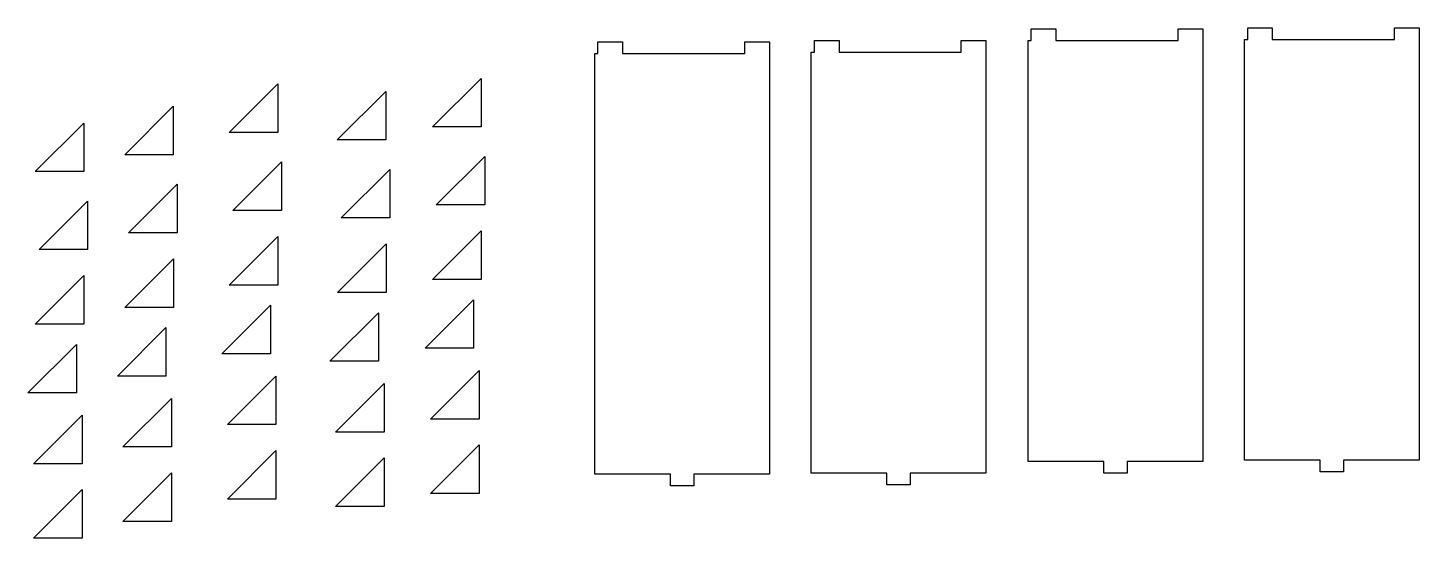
# Model space of a CAD drawing. Header units: millimetres. Extents: x 441 to 870, y 2180 to 2337.
import ezdxf

# ---------------------------------------------------------------- set-up
doc = ezdxf.new("R2010")
doc.units = ezdxf.units.MM

msp = doc.modelspace()

# ---------------------------------------------------------------- linework, layer by layer
for p, q in [((750.39, 2333.53), (750.39, 2337.13)), ((750.39, 2337.13), (757.99, 2337.13)), ((757.99, 2337.13), (757.99, 2333.53)), ((795.7, 2333.53), (795.7, 2337.13)), ((795.7, 2337.13), (803.3, 2337.13)), ((803.3, 2337.13), (803.3, 2333.53)), ((817.17, 2333.89), (817.17, 2337.49)), ((817.17, 2337.49), (824.77, 2337.49)), ((824.77, 2337.49), (824.77, 2333.89)), ((862.48, 2333.89), (862.48, 2337.49)), ((862.48, 2337.49), (870.08, 2337.49)), ((870.08, 2337.49), (870.08, 2333.89)), ((616.67, 2329.57), (616.67, 2333.17)), ((616.67, 2333.17), (624.27, 2333.17)), ((624.27, 2333.17), (624.27, 2329.57)), ((661.99, 2329.57), (661.99, 2333.17)), ((661.99, 2333.17), (669.59, 2333.17)), ((669.59, 2333.17), (669.59, 2329.57)), ((683.46, 2329.93), (683.46, 2333.53)), ((683.46, 2333.53), (691.06, 2333.53)), ((691.06, 2333.53), (691.06, 2329.93)), ((728.77, 2329.93), (728.77, 2333.53)), ((728.77, 2333.53), (736.37, 2333.53)), ((736.37, 2333.53), (736.37, 2329.93)), ((749.39, 2203.53), (749.39, 2333.53)), ((749.39, 2333.53), (750.39, 2333.53)), ((757.99, 2333.53), (795.7, 2333.53)), ((803.3, 2333.53), (803.3, 2203.53)), ((816.17, 2203.89), (816.17, 2333.89)), ((816.17, 2333.89), (817.17, 2333.89)), ((824.77, 2333.89), (862.48, 2333.89)), ((870.08, 2333.89), (870.08, 2203.89)), ((615.67, 2199.57), (615.67, 2329.57)), ((615.67, 2329.57), (616.67, 2329.57)), ((624.27, 2329.57), (661.99, 2329.57)), ((669.59, 2329.57), (669.59, 2199.57)), ((682.46, 2199.93), (682.46, 2329.93)), ((682.46, 2329.93), (683.46, 2329.93)), ((691.06, 2329.93), (728.77, 2329.93)), ((736.37, 2329.93), (736.37, 2199.93)), ((502.85, 2305.15), (517.85, 2320.15)), ((517.85, 2320.15), (517.85, 2305.15)), ((565.58, 2306.87), (580.58, 2321.87)), ((580.58, 2321.87), (580.58, 2306.87)), ((536.23, 2302.85), (551.23, 2317.85)), ((551.23, 2317.85), (551.23, 2302.85)), ((470.62, 2298.25), (485.62, 2313.25)), ((485.62, 2313.25), (485.62, 2298.25)), ((443, 2293.07), (458, 2308.07)), ((458, 2308.07), (458, 2293.07)), ((580.58, 2306.87), (565.58, 2306.87)), ((517.85, 2305.15), (502.85, 2305.15)), ((551.23, 2302.85), (536.23, 2302.85)), ((485.62, 2298.25), (470.62, 2298.25)), ((566.77, 2282.77), (581.77, 2297.77)), ((581.77, 2297.77), (581.77, 2282.77)), ((458, 2293.07), (443, 2293.07)), ((504.04, 2281.05), (519.04, 2296.05)), ((519.04, 2296.05), (519.04, 2281.05)), ((537.42, 2278.75), (552.42, 2293.75)), ((552.42, 2293.75), (552.42, 2278.75)), ((471.81, 2274.15), (486.81, 2289.15)), ((486.81, 2289.15), (486.81, 2274.15)), ((444.19, 2268.97), (459.19, 2283.97)), ((459.19, 2283.97), (459.19, 2268.97)), ((519.04, 2281.05), (504.04, 2281.05)), ((581.77, 2282.77), (566.77, 2282.77)), ((552.42, 2278.75), (537.42, 2278.75)), ((486.81, 2274.15), (471.81, 2274.15)), ((502.89, 2258.04), (517.89, 2273.04)), ((517.89, 2273.04), (517.89, 2258.04)), ((565.62, 2259.77), (580.62, 2274.77)), ((580.62, 2274.77), (580.62, 2259.77)), ((459.19, 2268.97), (444.19, 2268.97)), ((536.27, 2255.74), (551.27, 2270.74)), ((551.27, 2270.74), (551.27, 2255.74)), ((470.66, 2251.14), (485.66, 2266.14)), ((485.66, 2266.14), (485.66, 2251.14)), ((443.03, 2245.97), (458.03, 2260.97)), ((458.03, 2260.97), (458.03, 2245.97)), ((580.62, 2259.77), (565.62, 2259.77)), ((517.89, 2258.04), (502.89, 2258.04)), ((551.27, 2255.74), (536.27, 2255.74)), ((485.66, 2251.14), (470.66, 2251.14)), ((500.58, 2236.77), (515.58, 2251.77)), ((515.58, 2251.77), (515.58, 2236.77)), ((563.31, 2238.49), (578.31, 2253.49)), ((578.31, 2253.49), (578.31, 2238.49)), ((458.03, 2245.97), (443.03, 2245.97)), ((533.96, 2234.47), (548.96, 2249.47)), ((548.96, 2249.47), (548.96, 2234.47)), ((468.36, 2229.87), (483.36, 2244.87)), ((483.36, 2244.87), (483.36, 2229.87)), ((440.73, 2224.69), (455.73, 2239.69)), ((455.73, 2239.69), (455.73, 2224.69)), ((578.31, 2238.49), (563.31, 2238.49)), ((515.58, 2236.77), (500.58, 2236.77)), ((548.96, 2234.47), (533.96, 2234.47)), ((483.36, 2229.87), (468.36, 2229.87)), ((502.31, 2214.92), (517.31, 2229.92)), ((517.31, 2229.92), (517.31, 2214.92)), ((565.04, 2216.64), (580.04, 2231.64)), ((580.04, 2231.64), (580.04, 2216.64)), ((455.73, 2224.69), (440.73, 2224.69)), ((535.69, 2212.62), (550.69, 2227.62)), ((550.69, 2227.62), (550.69, 2212.62)), ((470.08, 2208.02), (485.08, 2223.02)), ((485.08, 2223.02), (485.08, 2208.02)), ((442.46, 2202.84), (457.46, 2217.84)), ((457.46, 2217.84), (457.46, 2202.84)), ((580.04, 2216.64), (565.04, 2216.64)), ((517.31, 2214.92), (502.31, 2214.92)), ((550.69, 2212.62), (535.69, 2212.62)), ((485.08, 2208.02), (470.08, 2208.02)), ((502.31, 2191.91), (517.31, 2206.91)), ((517.31, 2206.91), (517.31, 2191.91)), ((565.04, 2193.64), (580.04, 2208.64)), ((580.04, 2208.64), (580.04, 2193.64)), ((457.46, 2202.84), (442.46, 2202.84)), ((535.69, 2189.61), (550.69, 2204.61)), ((550.69, 2204.61), (550.69, 2189.61)), ((750.39, 2203.53), (749.39, 2203.53)), ((772.75, 2203.53), (750.39, 2203.53)), ((772.75, 2199.93), (772.75, 2203.53)), ((803.3, 2203.53), (779.95, 2203.53)), ((779.95, 2203.53), (779.95, 2199.93)), ((817.17, 2203.89), (816.17, 2203.89)), ((839.53, 2203.89), (817.17, 2203.89)), ((839.53, 2200.29), (839.53, 2203.89)), ((870.08, 2203.89), (846.73, 2203.89)), ((846.73, 2203.89), (846.73, 2200.29)), ((470.08, 2185.01), (485.08, 2200.01)), ((485.08, 2200.01), (485.08, 2185.01)), ((616.67, 2199.57), (615.67, 2199.57)), ((639.03, 2199.57), (616.67, 2199.57)), ((639.03, 2195.97), (639.03, 2199.57)), ((669.59, 2199.57), (646.23, 2199.57)), ((646.23, 2199.57), (646.23, 2195.97)), ((683.46, 2199.93), (682.46, 2199.93)), ((705.81, 2199.93), (683.46, 2199.93)), ((705.81, 2196.33), (705.81, 2199.93)), ((736.37, 2199.93), (713.01, 2199.93)), ((713.01, 2199.93), (713.01, 2196.33)), ((779.95, 2199.93), (772.75, 2199.93)), ((846.73, 2200.29), (839.53, 2200.29)), ((442.46, 2179.84), (457.46, 2194.84)), ((457.46, 2194.84), (457.46, 2179.84)), ((646.23, 2195.97), (639.03, 2195.97)), ((713.01, 2196.33), (705.81, 2196.33)), ((517.31, 2191.91), (502.31, 2191.91)), ((580.04, 2193.64), (565.04, 2193.64)), ((550.69, 2189.61), (535.69, 2189.61)), ((485.08, 2185.01), (470.08, 2185.01)), ((457.46, 2179.84), (442.46, 2179.84))]:
    msp.add_line(p, q)

doc.saveas('drawing.dxf')
